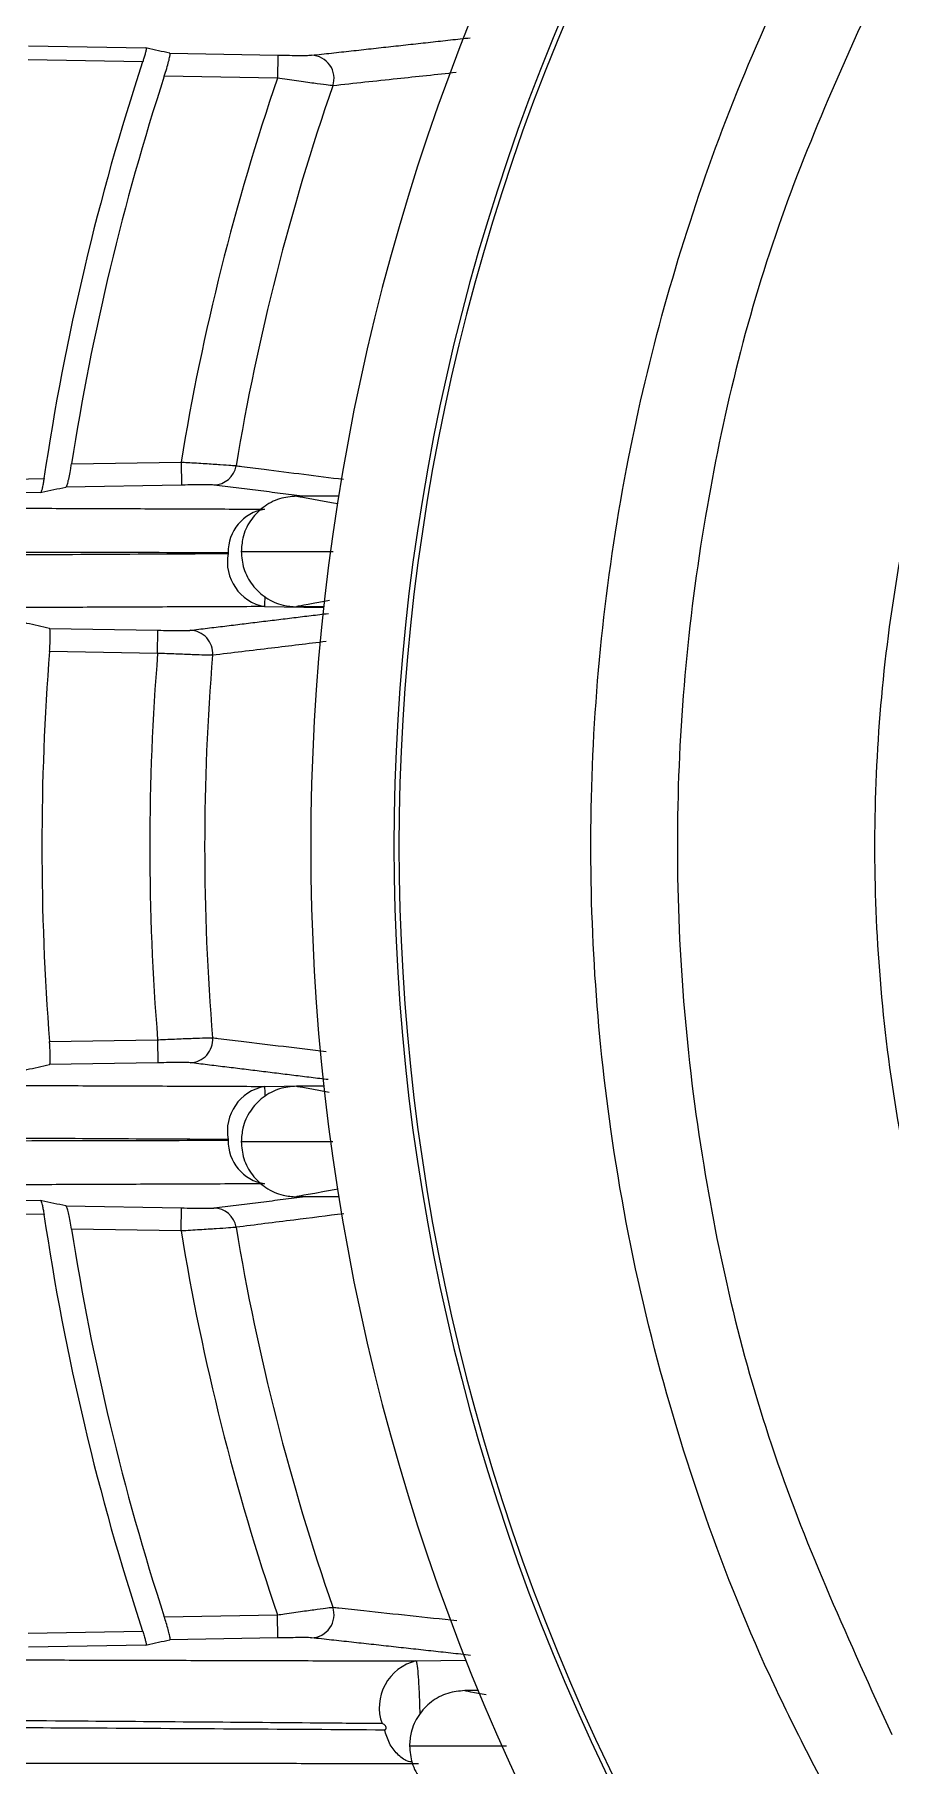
# Model space of a CAD drawing. Extents: x 16.7 to 113.1, y 4.5 to 84.5.
# Drawn here: x 104.27 to 105.198, y 34.91 to 36.787 of the extents above; entities that cross this region are included whole.
import ezdxf

# ---------------------------------------------------------------- set-up
doc = ezdxf.new("R2010")
doc.units = 0
doc.header["$MEASUREMENT"] = 0
doc.linetypes.add('SLD-SOLID', pattern=[0])
doc.layers.add('OBJECT', color=7, linetype='CONTINUOUS')

msp = doc.modelspace()

# ---------------------------------------------------------------- linework, layer by layer
at = {"layer": 'OBJECT', "linetype": 'SLD-SOLID', "lineweight": 15}
for p, q in [((104.3869, 36.7576), (104.2628, 36.7598)), ((104.2631, 36.7748), (104.3905, 36.7726)), ((104.4163, 36.7669), (104.5334, 36.7648)), ((104.5334, 36.7648), (104.533, 36.7398)), ((104.533, 36.7398), (104.4103, 36.742)), ((104.3097, 36.3214), (104.4285, 36.3235)), ((104.4285, 36.3235), (104.4289, 36.2985)), ((104.1595, 36.3035), (104.2799, 36.3056)), ((104.2764, 36.2906), (104.1598, 36.2885)), ((104.4289, 36.2985), (104.3037, 36.2963)), ((104.5992, 36.2865), (104.5538, 36.2865)), ((104.5191, 36.1667), (104.583, 36.1656)), ((104.5831, 36.1665), (104.5538, 36.1665)), ((104.2858, 36.1431), (104.4035, 36.141)), ((104.4031, 36.116), (104.4035, 36.141)), ((104.4031, 36.116), (104.2859, 36.1181)), ((104.2859, 35.6949), (104.4031, 35.6969)), ((104.4031, 35.6969), (104.4035, 35.6719)), ((104.4035, 35.6719), (104.2858, 35.6699)), ((104.5191, 35.6463), (104.5831, 35.6474)), ((104.5832, 35.6465), (104.5538, 35.6465)), ((104.1598, 35.5244), (104.2764, 35.5224)), ((104.5994, 35.5265), (104.5538, 35.5265)), ((104.2799, 35.5073), (104.1595, 35.5094)), ((104.3037, 35.5167), (104.4289, 35.5145)), ((104.4285, 35.4895), (104.4289, 35.5145)), ((104.4285, 35.4895), (104.3097, 35.4916)), ((104.4103, 35.071), (104.533, 35.0731)), ((104.5334, 35.0481), (104.533, 35.0731)), ((104.2628, 35.0532), (104.3869, 35.0553)), ((104.3905, 35.0404), (104.2631, 35.0382)), ((104.5334, 35.0481), (104.4163, 35.0461)), ((104.6832, 35.0231), (104.7372, 35.024)), ((104.7505, 34.9909), (104.7362, 34.9909))]:
    msp.add_line(p, q, dxfattribs=at)
at = {"layer": 'OBJECT', "linetype": 'SLD-SOLID', "lineweight": 15, "flags": 128}
for points in [[(104.5984, 36.2782), (104.5937, 36.279), (104.5796, 36.2815), (104.5703, 36.2832), (104.5643, 36.2843), (104.5604, 36.285), (104.5578, 36.2855), (104.5562, 36.2858), (104.5551, 36.286), (104.5545, 36.2862), (104.5541, 36.2863), (104.5539, 36.2863), (104.5537, 36.2864), (104.5537, 36.2864), (104.5536, 36.2864), (104.5536, 36.2865), (104.5536, 36.2865), (104.5536, 36.2865), (104.5536, 36.2865), (104.5537, 36.2865), (104.5537, 36.2865), (104.5537, 36.2865), (104.5537, 36.2865), (104.5537, 36.2865), (104.5537, 36.2865), (104.5537, 36.2865), (104.5538, 36.2865), (104.5538, 36.2865), (104.5538, 36.2865)], [(104.5894, 36.1732), (104.5842, 36.1723), (104.5734, 36.1703), (104.5663, 36.1691), (104.5616, 36.1682), (104.5586, 36.1676), (104.5567, 36.1672), (104.5555, 36.167), (104.5547, 36.1668), (104.5542, 36.1667), (104.5539, 36.1666), (104.5538, 36.1666), (104.5537, 36.1665), (104.5536, 36.1665), (104.5536, 36.1665), (104.5536, 36.1665), (104.5536, 36.1665), (104.5536, 36.1665), (104.5537, 36.1665), (104.5537, 36.1665), (104.5537, 36.1665), (104.5537, 36.1665), (104.5537, 36.1665), (104.5537, 36.1665), (104.5537, 36.1665), (104.5538, 36.1665), (104.5538, 36.1665), (104.5538, 36.1665)], [(104.5892, 35.6398), (104.5796, 35.6415), (104.5703, 35.6432), (104.5643, 35.6443), (104.5604, 35.645), (104.5578, 35.6455), (104.5562, 35.6458), (104.5551, 35.646), (104.5545, 35.6462), (104.5541, 35.6463), (104.5539, 35.6463), (104.5537, 35.6464), (104.5537, 35.6464), (104.5536, 35.6464), (104.5536, 35.6465), (104.5536, 35.6465), (104.5536, 35.6465), (104.5536, 35.6465), (104.5537, 35.6465), (104.5537, 35.6465), (104.5537, 35.6465), (104.5537, 35.6465), (104.5537, 35.6465), (104.5537, 35.6465), (104.5537, 35.6465), (104.5538, 35.6465), (104.5538, 35.6465), (104.5538, 35.6465)], [(104.599, 35.5348), (104.5842, 35.5323), (104.5734, 35.5303), (104.5663, 35.5291), (104.5616, 35.5282), (104.5586, 35.5276), (104.5567, 35.5272), (104.5555, 35.527), (104.5547, 35.5268), (104.5542, 35.5267), (104.5539, 35.5266), (104.5538, 35.5266), (104.5537, 35.5265), (104.5536, 35.5265), (104.5536, 35.5265), (104.5536, 35.5265), (104.5536, 35.5265), (104.5536, 35.5265), (104.5537, 35.5265), (104.5537, 35.5265), (104.5537, 35.5265), (104.5537, 35.5265), (104.5537, 35.5265), (104.5537, 35.5265), (104.5537, 35.5265), (104.5538, 35.5265), (104.5538, 35.5265), (104.5538, 35.5265)], [(104.7595, 34.9863), (104.7528, 34.9875), (104.7467, 34.9886), (104.7428, 34.9894), (104.7403, 34.9899), (104.7386, 34.9902), (104.7376, 34.9904), (104.737, 34.9906), (104.7366, 34.9907), (104.7363, 34.9907), (104.7362, 34.9908), (104.7361, 34.9908), (104.7361, 34.9908), (104.7361, 34.9908), (104.7361, 34.9908), (104.7361, 34.9908), (104.7361, 34.9909), (104.7361, 34.9909), (104.7361, 34.9909), (104.7362, 34.9909), (104.7362, 34.9909), (104.7362, 34.9909), (104.7362, 34.9909), (104.7362, 34.9909), (104.7362, 34.9909), (104.7362, 34.9909), (104.7362, 34.9909)]]:
    msp.add_lwpolyline(points, dxfattribs=at)
at = {"layer": 'OBJECT', "linetype": 'SLD-SOLID', "lineweight": 15}
for centre, radius, start, end in [((106.9722, 35.907), 2.4031, 153.8964, 206.1036), ((106.9722, 35.907), 2.3128, 152.557, 207.443), ((106.9722, 35.907), 2.3074, 152.557, 207.443), ((106.9727, 35.9065), 2.7223, 161.7801, 171.5688), ((104.5694, 36.7397), 0.025, 341.0723, 88.4988), ((106.9727, 35.9065), 2.6951, 161.9404, 171.1444), ((106.9727, 35.9065), 2.5781, 161.1408, 170.6923), ((106.9727, 35.9065), 2.5186, 160.8757, 170.5623), ((104.4636, 36.3235), 0.0249, 271.3024, 350.7644), ((104.5264, 36.2261), 0.0468, 98.9257, 181.2808), ((104.5282, 36.2153), 0.0495, 169.5178, 259.3998), ((104.4378, 36.116), 0.025, 355.2586, 88.6234), ((106.9727, 35.9065), 2.6951, 175.497, 184.503), ((106.9727, 35.9065), 2.5781, 175.3379, 184.6621), ((106.9727, 35.9065), 2.5186, 175.2757, 184.7243), ((104.4378, 35.697), 0.025, 271.3766, 4.7414), ((104.5282, 35.5976), 0.0495, 100.6002, 190.4822), ((104.5264, 35.5869), 0.0468, 178.7192, 261.0743), ((106.9727, 35.9065), 2.7223, 188.4312, 198.2199), ((104.4636, 35.4895), 0.0249, 9.2356, 88.6976), ((106.9727, 35.9065), 2.6951, 188.8556, 198.0596), ((106.9727, 35.9065), 2.5781, 189.3077, 198.8592), ((106.9727, 35.9065), 2.5186, 189.4377, 199.1243), ((104.5694, 35.0732), 0.025, 271.5012, 18.9277), ((104.6953, 34.9726), 0.0519, 103.4064, 199.6374)]:
    msp.add_arc(centre, radius, start, end, dxfattribs=at)
for points, knots in [([(105.1491, 34.8441), (105.1187, 34.902), (105.0577, 35.0183), (104.9859, 35.2043), (104.9295, 35.3984), (104.893, 35.5911), (104.8742, 35.7788), (104.871, 35.9606), (104.8832, 36.1443), (104.9187, 36.3784), (104.9817, 36.6036), (105.0677, 36.816), (105.1219, 36.9185), (105.1491, 36.9699)], [0, 0, 0, 0, 0.088396, 0.177531, 0.26901, 0.361303, 0.442162, 0.523579, 0.606757, 0.690543, 0.843256, 0.921374, 1, 1, 1, 1]), ([(105.1992, 36.8705), (105.1551, 36.7745), (105.0657, 36.5802), (105.0015, 36.3145), (104.9724, 36.0921), (104.9643, 35.9161), (104.9709, 35.7384), (104.9988, 35.5131), (105.0627, 35.2416), (105.1533, 35.0437), (105.1992, 34.9435)], [0, 0, 0, 0, 0.158308, 0.320393, 0.4075, 0.494607, 0.584228, 0.67385, 0.834938, 1, 1, 1, 1]), ([(104.3905, 36.7726), (104.3906, 36.7724), (104.3908, 36.772), (104.3904, 36.7696), (104.3895, 36.7661), (104.3883, 36.7619), (104.3874, 36.759), (104.3869, 36.7576)], [0, 0, 0, 0, 0.203478, 0.406952, 0.61135, 0.822689, 1, 1, 1, 1]), ([(104.4163, 36.7669), (104.4081, 36.7687), (104.3995, 36.7706), (104.3909, 36.7725), (104.3905, 36.7726)], [0, 0, 0, 0, 0.950927, 1, 1, 1, 1]), ([(104.4103, 36.742), (104.4112, 36.7448), (104.4131, 36.7505), (104.4152, 36.7582), (104.4164, 36.7637), (104.4167, 36.7665), (104.4164, 36.7668), (104.4163, 36.7669)], [0, 0, 0, 0, 0.226997, 0.454289, 0.67365, 0.882634, 1, 1, 1, 1]), ([(104.5334, 36.7648), (104.5377, 36.7648), (104.5463, 36.7646), (104.5578, 36.7645), (104.5662, 36.7646), (104.5694, 36.7647), (104.57, 36.7647), (104.5701, 36.7647)], [0, 0, 0, 0, 0.248003, 0.496165, 0.739034, 0.970364, 1, 1, 1, 1]), ([(104.5931, 36.7316), (104.593, 36.7316), (104.5919, 36.7317), (104.5868, 36.7323), (104.5731, 36.7342), (104.5543, 36.7368), (104.5401, 36.7388), (104.533, 36.7398)], [0, 0, 0, 0, 0.0301749, 0.2648221, 0.5086065, 0.7550727, 1, 1, 1, 1]), ([(104.727, 36.7459), (104.7055, 36.7436), (104.6607, 36.7389), (104.6163, 36.7341), (104.5931, 36.7316)], [0, 0, 0, 0, 0.478002, 1, 1, 1, 1]), ([(105.3765, 35.0926), (105.3612, 35.1241), (105.3024, 35.2448), (105.2266, 35.4701), (105.1778, 35.7678), (105.18, 36.0723), (105.2267, 36.3327), (105.2958, 36.5502), (105.3495, 36.6641), (105.3765, 36.7213)], [0, 0, 0, 0, 0.062214, 0.238483, 0.419893, 0.595629, 0.776478, 0.887615, 1, 1, 1, 1]), ([(104.3037, 36.2963), (104.304, 36.2966), (104.3046, 36.2973), (104.3059, 36.3017), (104.3074, 36.3082), (104.3087, 36.3152), (104.3094, 36.3197), (104.3097, 36.3214)], [0, 0, 0, 0, 0.215818, 0.431529, 0.649866, 0.870927, 1, 1, 1, 1]), ([(104.4285, 36.3235), (104.4308, 36.3233), (104.4398, 36.3228), (104.4552, 36.3219), (104.4717, 36.3208), (104.4839, 36.3199), (104.4868, 36.3196), (104.4882, 36.3195)], [0, 0, 0, 0, 0.079468, 0.312171, 0.541917, 0.770649, 1, 1, 1, 1]), ([(104.4882, 36.3195), (104.4902, 36.3192), (104.5003, 36.3179), (104.5391, 36.3131), (104.5759, 36.3084), (104.6045, 36.3048)], [0, 0, 0, 0, 0.052003, 0.260017, 1, 1, 1, 1]), ([(104.2799, 36.3056), (104.2796, 36.3039), (104.2791, 36.3005), (104.2782, 36.2959), (104.2773, 36.2925), (104.2767, 36.2908), (104.2765, 36.2906), (104.2764, 36.2906)], [0, 0, 0, 0, 0.220977, 0.441915, 0.663509, 0.88373, 1, 1, 1, 1]), ([(104.2764, 36.2906), (104.2768, 36.2907), (104.2859, 36.2926), (104.295, 36.2945), (104.3037, 36.2963)], [0, 0, 0, 0, 0.0490725, 1, 1, 1, 1]), ([(104.4642, 36.2985), (104.4633, 36.2986), (104.4616, 36.2987), (104.4544, 36.2987), (104.4447, 36.2987), (104.4356, 36.2986), (104.4303, 36.2985), (104.4289, 36.2985)], [0, 0, 0, 0, 0.228248, 0.456431, 0.686431, 0.920109, 1, 1, 1, 1]), ([(104.5538, 36.2865), (104.5475, 36.2859), (104.5346, 36.2848), (104.5168, 36.2751), (104.5028, 36.2602), (104.495, 36.2431), (104.4941, 36.2314), (104.4938, 36.2265)], [0, 0, 0, 0, 0.1983398, 0.4129718, 0.6270882, 0.8431282, 1, 1, 1, 1]), ([(103.8638, 36.2208), (103.8859, 36.221), (103.9964, 36.2215), (104.2015, 36.2227), (104.3848, 36.2238), (104.4795, 36.2243)], [0, 0, 0, 0, 0.107776, 0.53888, 1, 1, 1, 1]), ([(104.4796, 36.2251), (104.4575, 36.2251), (104.3468, 36.2253), (104.1417, 36.2258), (103.9588, 36.2263), (103.8644, 36.2265)], [0, 0, 0, 0, 0.10781, 0.539052, 1, 1, 1, 1]), ([(104.4795, 36.2243), (104.4795, 36.2243), (104.4796, 36.2243), (104.4797, 36.2244), (104.4798, 36.2245), (104.4798, 36.2246), (104.4798, 36.2247), (104.4798, 36.2248), (104.4798, 36.2249), (104.4798, 36.225), (104.4797, 36.225), (104.4796, 36.225), (104.4796, 36.2251)], [0, 0, 0, 0, 0.102542, 0.238797, 0.342487, 0.423099, 0.496347, 0.573125, 0.662854, 0.751501, 0.862396, 1, 1, 1, 1]), ([(104.4938, 36.2265), (104.4943, 36.2203), (104.4955, 36.2073), (104.5051, 36.1895), (104.52, 36.1756), (104.5372, 36.1677), (104.5489, 36.1668), (104.5538, 36.1665)], [0, 0, 0, 0, 0.19834, 0.412972, 0.627088, 0.843128, 1, 1, 1, 1]), ([(104.5192, 36.1778), (104.5192, 36.1776), (104.5192, 36.1731), (104.5191, 36.1686), (104.5191, 36.1673), (104.5191, 36.1667)], [0, 0, 0, 0, 0.015785, 0.550966, 1, 1, 1, 1]), ([(104.2858, 36.1431), (104.2776, 36.1449), (104.269, 36.1468), (104.2604, 36.1487), (104.2599, 36.1488)], [0, 0, 0, 0, 0.950927, 1, 1, 1, 1]), ([(104.2859, 36.1181), (104.2861, 36.1209), (104.2865, 36.1265), (104.2867, 36.1339), (104.2867, 36.1396), (104.2863, 36.1426), (104.2859, 36.1429), (104.2858, 36.1431)], [0, 0, 0, 0, 0.216322, 0.432667, 0.648513, 0.864294, 1, 1, 1, 1]), ([(104.4035, 36.141), (104.4075, 36.141), (104.4154, 36.1408), (104.4259, 36.1408), (104.4339, 36.1408), (104.4374, 36.1409), (104.4382, 36.1409), (104.4384, 36.141)], [0, 0, 0, 0, 0.233457, 0.466914, 0.700322, 0.933368, 1, 1, 1, 1]), ([(104.5859, 36.1288), (104.5661, 36.1264), (104.525, 36.1214), (104.4839, 36.1165), (104.4627, 36.1139)], [0, 0, 0, 0, 0.481721, 1, 1, 1, 1]), ([(104.4627, 36.1139), (104.4624, 36.1139), (104.4611, 36.1139), (104.455, 36.114), (104.4414, 36.1145), (104.4234, 36.1152), (104.4098, 36.1157), (104.4031, 36.116)], [0, 0, 0, 0, 0.0666846, 0.2998471, 0.533257, 0.7666348, 1, 1, 1, 1]), ([(104.2858, 35.6699), (104.286, 35.6702), (104.2865, 35.6709), (104.2867, 35.6753), (104.2867, 35.6817), (104.2863, 35.6886), (104.286, 35.6932), (104.2859, 35.6949)], [0, 0, 0, 0, 0.216943, 0.433921, 0.650102, 0.865822, 1, 1, 1, 1]), ([(104.4031, 35.6969), (104.4051, 35.697), (104.4138, 35.6974), (104.429, 35.698), (104.4458, 35.6987), (104.4582, 35.699), (104.4612, 35.699), (104.4627, 35.699)], [0, 0, 0, 0, 0.068797, 0.302007, 0.534814, 0.767343, 1, 1, 1, 1]), ([(104.4627, 35.699), (104.4647, 35.6988), (104.475, 35.6976), (104.5161, 35.6926), (104.5551, 35.6879), (104.5859, 35.6842)], [0, 0, 0, 0, 0.0501432, 0.2507161, 1, 1, 1, 1]), ([(104.2599, 35.6642), (104.2604, 35.6643), (104.269, 35.6662), (104.2776, 35.6681), (104.2858, 35.6699)], [0, 0, 0, 0, 0.049073, 1, 1, 1, 1]), ([(104.4384, 35.672), (104.4375, 35.6721), (104.4358, 35.6722), (104.4285, 35.6722), (104.4187, 35.6722), (104.4098, 35.672), (104.4047, 35.672), (104.4035, 35.6719)], [0, 0, 0, 0, 0.23251, 0.465005, 0.697874, 0.93118, 1, 1, 1, 1]), ([(104.5538, 35.6465), (104.5475, 35.6459), (104.5346, 35.6448), (104.5168, 35.6351), (104.5028, 35.6202), (104.495, 35.6031), (104.4941, 35.5914), (104.4938, 35.5865)], [0, 0, 0, 0, 0.19834, 0.412972, 0.627088, 0.843128, 1, 1, 1, 1]), ([(104.5191, 35.6463), (104.5191, 35.6456), (104.5192, 35.6444), (104.5192, 35.6378), (104.5192, 35.6352)], [0, 0, 0, 0, 0.612476, 1, 1, 1, 1]), ([(104.4795, 35.5886), (104.4574, 35.5888), (104.3467, 35.5894), (104.1414, 35.5906), (103.9584, 35.5916), (103.8638, 35.5921)], [0, 0, 0, 0, 0.107776, 0.53888, 1, 1, 1, 1]), ([(103.8644, 35.5865), (103.8865, 35.5865), (103.9969, 35.5868), (104.2019, 35.5873), (104.385, 35.5877), (104.4796, 35.5879)], [0, 0, 0, 0, 0.10781, 0.539052, 1, 1, 1, 1]), ([(104.4796, 35.5879), (104.4796, 35.5879), (104.4797, 35.5879), (104.4797, 35.5879), (104.4798, 35.588), (104.4798, 35.588), (104.4798, 35.5881), (104.4798, 35.5882), (104.4798, 35.5883), (104.4798, 35.5884), (104.4797, 35.5885), (104.4796, 35.5886), (104.4795, 35.5886), (104.4795, 35.5886)], [0, 0, 0, 0, 0.057544, 0.181946, 0.187743, 0.289765, 0.363759, 0.437966, 0.522194, 0.605856, 0.707241, 0.86305, 1, 1, 1, 1]), ([(104.4938, 35.5865), (104.4943, 35.5803), (104.4955, 35.5673), (104.5051, 35.5495), (104.52, 35.5356), (104.5372, 35.5277), (104.5489, 35.5268), (104.5538, 35.5265)], [0, 0, 0, 0, 0.19834, 0.412972, 0.627088, 0.843128, 1, 1, 1, 1]), ([(104.3037, 35.5167), (104.295, 35.5185), (104.2859, 35.5204), (104.2768, 35.5223), (104.2764, 35.5224)], [0, 0, 0, 0, 0.9509275, 1, 1, 1, 1]), ([(104.2764, 35.5224), (104.2765, 35.5222), (104.2769, 35.5218), (104.2777, 35.5191), (104.2785, 35.5152), (104.2793, 35.511), (104.2797, 35.5083), (104.2799, 35.5073)], [0, 0, 0, 0, 0.216, 0.431896, 0.650327, 0.871287, 1, 1, 1, 1]), ([(104.3097, 35.4916), (104.3092, 35.4944), (104.3083, 35.5002), (104.3067, 35.5078), (104.3053, 35.5135), (104.3043, 35.5163), (104.3039, 35.5166), (104.3037, 35.5167)], [0, 0, 0, 0, 0.221374, 0.442714, 0.664564, 0.8848, 1, 1, 1, 1]), ([(104.4289, 35.5145), (104.433, 35.5144), (104.4411, 35.5143), (104.4518, 35.5142), (104.4598, 35.5142), (104.4633, 35.5143), (104.464, 35.5144), (104.4642, 35.5144)], [0, 0, 0, 0, 0.237209, 0.474496, 0.709597, 0.940853, 1, 1, 1, 1]), ([(104.6051, 35.5082), (104.587, 35.5059), (104.548, 35.501), (104.509, 35.4961), (104.4882, 35.4935)], [0, 0, 0, 0, 0.4655662, 1, 1, 1, 1]), ([(104.4882, 35.4935), (104.4879, 35.4935), (104.4867, 35.4933), (104.4809, 35.4928), (104.4673, 35.4919), (104.4491, 35.4907), (104.4353, 35.4899), (104.4285, 35.4895)], [0, 0, 0, 0, 0.059455, 0.291725, 0.527169, 0.763938, 1, 1, 1, 1]), ([(104.4163, 35.0461), (104.4165, 35.0464), (104.4168, 35.047), (104.4161, 35.051), (104.4146, 35.0569), (104.4126, 35.0639), (104.411, 35.0688), (104.4103, 35.071)], [0, 0, 0, 0, 0.203482, 0.406957, 0.611415, 0.822898, 1, 1, 1, 1]), ([(104.533, 35.0731), (104.5355, 35.0735), (104.5449, 35.0748), (104.5605, 35.0771), (104.5768, 35.0793), (104.5887, 35.0809), (104.5917, 35.0812), (104.5931, 35.0813)], [0, 0, 0, 0, 0.089151, 0.325533, 0.552571, 0.775116, 1, 1, 1, 1]), ([(104.5931, 35.0813), (104.5953, 35.0811), (104.6065, 35.0799), (104.6511, 35.0751), (104.6938, 35.0706), (104.7275, 35.067)], [0, 0, 0, 0, 0.0500342, 0.2501712, 1, 1, 1, 1]), ([(104.3869, 35.0553), (104.3875, 35.0536), (104.3886, 35.0502), (104.3898, 35.0456), (104.3906, 35.0423), (104.3908, 35.0406), (104.3906, 35.0405), (104.3905, 35.0404)], [0, 0, 0, 0, 0.227054, 0.454411, 0.673658, 0.882513, 1, 1, 1, 1]), ([(104.3905, 35.0404), (104.3909, 35.0405), (104.3995, 35.0424), (104.4081, 35.0443), (104.4163, 35.0461)], [0, 0, 0, 0, 0.049073, 1, 1, 1, 1]), ([(104.5701, 35.0482), (104.5692, 35.0483), (104.5674, 35.0484), (104.5601, 35.0484), (104.5502, 35.0484), (104.5407, 35.0482), (104.535, 35.0481), (104.5334, 35.0481)], [0, 0, 0, 0, 0.221447, 0.442634, 0.670621, 0.9097, 1, 1, 1, 1]), ([(104.6832, 35.0231), (104.6834, 35.0229), (104.6839, 35.0223), (104.6848, 35.0163), (104.6857, 35.0055), (104.6864, 34.9933), (104.687, 34.9807), (104.6873, 34.9699), (104.6874, 34.9653)], [0, 0, 0, 0, 0.091311, 0.337003, 0.548979, 0.635616, 0.843673, 1, 1, 1, 1]), ([(104.7362, 34.9909), (104.73, 34.9903), (104.717, 34.9891), (104.6993, 34.9795), (104.6853, 34.9646), (104.6774, 34.9475), (104.6766, 34.9358), (104.6762, 34.9309)], [0, 0, 0, 0, 0.19834, 0.412972, 0.627088, 0.843128, 1, 1, 1, 1]), ([(104.6464, 34.9551), (104.6233, 34.9553), (104.5079, 34.9563), (104.2902, 34.958), (104.097, 34.9593), (103.9947, 34.96)], [0, 0, 0, 0, 0.105274, 0.526371, 1, 1, 1, 1]), ([(104.6491, 34.9485), (104.6492, 34.9485), (104.6496, 34.9486), (104.6502, 34.9488), (104.6507, 34.9493), (104.6509, 34.95), (104.6509, 34.9508), (104.6507, 34.9517), (104.6502, 34.9527), (104.6493, 34.9538), (104.6479, 34.9549), (104.6469, 34.955), (104.6464, 34.9551)], [0, 0, 0, 0, 0.034116, 0.149356, 0.234878, 0.299671, 0.36961, 0.439604, 0.524622, 0.634614, 0.805774, 1, 1, 1, 1]), ([(103.9972, 34.9521), (104.0199, 34.952), (104.1335, 34.9515), (104.3498, 34.9505), (104.5455, 34.9492), (104.6491, 34.9485)], [0, 0, 0, 0, 0.105256, 0.526282, 1, 1, 1, 1]), ([(104.679, 34.9133), (104.6773, 34.9136), (104.6715, 34.9147), (104.6627, 34.9218), (104.6539, 34.9333), (104.6507, 34.9435), (104.6491, 34.9485)], [0, 0, 0, 0, 0.124385, 0.4166979, 0.7088834, 1, 1, 1, 1]), ([(104.6762, 34.9309), (104.6768, 34.9246), (104.678, 34.9117), (104.6876, 34.8939), (104.7025, 34.8799), (104.7196, 34.8721), (104.7313, 34.8712), (104.7362, 34.8709)], [0, 0, 0, 0, 0.19834, 0.412972, 0.627088, 0.843128, 1, 1, 1, 1])]:
    msp.add_open_spline(points, degree=3, knots=knots, dxfattribs=at)
for points in [[(104.5701, 36.7647), (104.7421, 36.7837)], [(104.5601, 36.2865), (104.4642, 36.2985)], [(103.904, 36.2748), (104.5191, 36.2724)], [(104.4938, 36.2265), (104.5935, 36.2265)], [(104.5191, 36.1667), (103.9035, 36.1642)], [(104.4384, 36.141), (104.5883, 36.1593)], [(104.5882, 35.6536), (104.4384, 35.672)], [(103.9035, 35.6487), (104.5191, 35.6463)], [(104.4938, 35.5865), (104.5932, 35.5865)], [(104.5191, 35.5406), (103.904, 35.5382)], [(104.4642, 35.5144), (104.5601, 35.5265)], [(104.7425, 35.0292), (104.5701, 35.0482)], [(104.0327, 35.0249), (104.6832, 35.0231)], [(104.6762, 34.9309), (104.7815, 34.9309)], [(104.686, 34.9116), (104.0352, 34.9121)]]:
    msp.add_open_spline(points, degree=1, dxfattribs=at)

doc.saveas('drawing.dxf')
